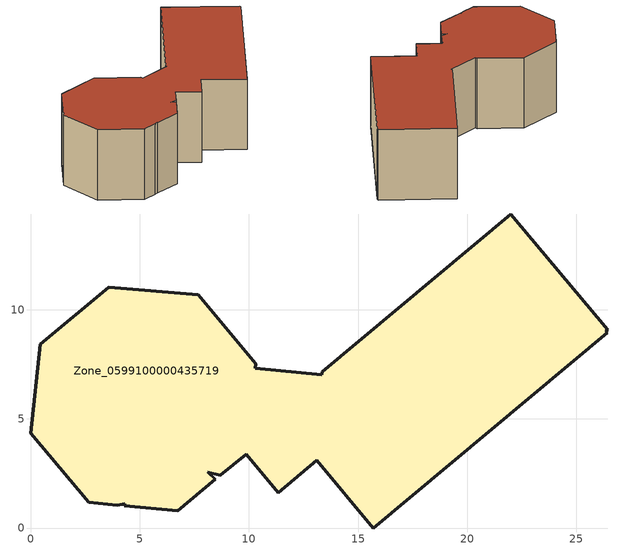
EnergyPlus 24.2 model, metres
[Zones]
Zone_0599100000435719
 floor ground (C_G): 3.58,11.04 7.68,10.7 10.3,7.53 10.29,7.33 13.34,7.03 13.35,7.16 22,14.4 26.45,9.09 26.36,9.02 26.42,8.95 15.69,0 13.11,3.1 11.34,1.62 9.87,3.39 8.69,2.41 8.11,2.56 8.47,2.23 6.74,0.79 4.28,1.02 4.31,1.12 3.96,1.05 2.65,1.17 0,4.35 0.43,8.42 z0
 wall outside (C_F): 15.69,0 26.42,8.95 26.36,9.02 26.45,9.09 22,14.4 13.35,7.16 13.34,7.03 10.29,7.33 10.3,7.53 7.68,10.7 3.58,11.04 0.43,8.42 0,4.35 2.65,1.17 3.96,1.05 4.31,1.12 4.28,1.02 6.74,0.79 8.47,2.23 8.11,2.56 8.69,2.41 9.87,3.39 11.34,1.62 13.11,3.1 15.69,0 z0:6.86
 roof outside (C_R): 8.47,2.23 8.11,2.56 8.69,2.41 9.87,3.39 11.34,1.62 13.11,3.1 15.69,0 26.42,8.95 26.36,9.02 26.45,9.09 22,14.4 13.35,7.16 13.34,7.03 10.29,7.33 10.3,7.53 7.68,10.7 3.58,11.04 0.43,8.42 0,4.35 2.65,1.17 3.96,1.05 4.31,1.12 4.28,1.02 6.74,0.79 z6.86
[BUILDING]
Pand.0599100000435719: North Axis=0; Terrain=City; Loads Convergence Tolerance Value=0.04; Temperature Convergence Tolerance Value=0.4; Solar Distribution=FullExterior; Maximum Number of Warmup Days=25; Minimum Number of Warmup Days=1
[Site:Location]
Rotterdam.The.Hague.AP_ZH_NLD Design_Conditions: Latitude=51.96; Longitude=4.45; Time Zone=1; Elevation=-4.5
[SITE:GROUNDTEMPERATURE:BUILDINGSURFACE]
18, 18, 18, 18, 18, 18, 18, 18, 18, 18, 18, 18
[MATERIAL] Thermal Absorptance=0.9; Solar Absorptance=0.7; Visible Absorptance=0.7
Name | Roughness | Thickness | Conductivity | Density | Specific Heat
G.D.2006-2014 | MediumSmooth | 0.15 | 0.06 | 540 | 1210
F.D.2006-2014 | Rough | 0.3 | 0.12 | 1920 | 840
R.D.2006-2014 | MediumRough | 0.2 | 0.08 | 1500 | 1000
[CONSTRUCTION]
C_G: G.D.2006-2014
C_F: F.D.2006-2014
C_R: R.D.2006-2014
[ZONE]
Zone_0599100000435719: Type=1; Multiplier=1; Ceiling Height=Autocalculate; Volume=Autocalculate; Floor Area=autocalculate; Part of Total Floor Area=Yes
[ZONEINFILTRATION:DESIGNFLOWRATE]
Infil_Zone_0599100000435719: Zone or ZoneList or Space or SpaceList=Zone_0599100000435719; Schedule=AlwaysOn; Design Flow Rate Calculation Method=Flow/Area; Flow Rate per Floor Area=0.0021; Constant Term Coefficient=1; Temperature Term Coefficient=0; Velocity Term Coefficient=0; Velocity Squared Term Coefficient=0
[HVACTEMPLATE:ZONE:IDEALLOADSAIRSYSTEM]
Zone_0599100000435719: Maximum Heating Supply Air Temperature=50; Minimum Cooling Supply Air Temperature=13; Maximum Heating Supply Air Humidity Ratio=0.0156; Minimum Cooling Supply Air Humidity Ratio=0.0077; Heating Limit=NoLimit; Cooling Limit=NoLimit; Dehumidification Control Type=ConstantSensibleHeatRatio; Cooling Sensible Heat Ratio=0.7; Dehumidification Setpoint=60; Humidification Control Type=None; Humidification Setpoint=30; Outdoor Air Method=None; Outdoor Air Flow Rate per Person=0.00944; Outdoor Air Flow Rate per Zone Floor Area=0; Outdoor Air Flow Rate per Zone=0; Demand Controlled Ventilation Type=None; Outdoor Air Economizer Type=NoEconomizer; Heat Recovery Type=None; Sensible Heat Recovery Effectiveness=0.7; Latent Heat Recovery Effectiveness=0.65
[ZONECONTROL:THERMOSTAT]
ThermostatControl_Zone_0599100000435719: Zone or ZoneList=Zone_0599100000435719; Control Type Schedule=DualSetpointControlType; Control 1=Thermostat_Zone_0599100000435719; Temperature Difference Between Cutout And Setpoint=0
[THERMOSTATSETPOINT:DUALSETPOINT]
Thermostat_Zone_0599100000435719: Heating Setpoint Temperature Schedule=HeatingSetpoint_Zone_0599100000435719; Cooling Setpoint Temperature Schedule=CoolingSetpoint_Zone_0599100000435719
[SCHEDULE:COMPACT]
HeatingSetpoint_Zone_0599100000435719: Through: 12/31, For: AllDays, Until: 24:00, 21
CoolingSetpoint_Zone_0599100000435719: Through: 12/31, For: AllDays, Until: 24:00, 24
DualSetpointControlType: Through: 12/31, For: AllDays, Until: 24:00, 4
AlwaysOn: Through: 12/31, For: AllDays, Until: 24:00, 1
